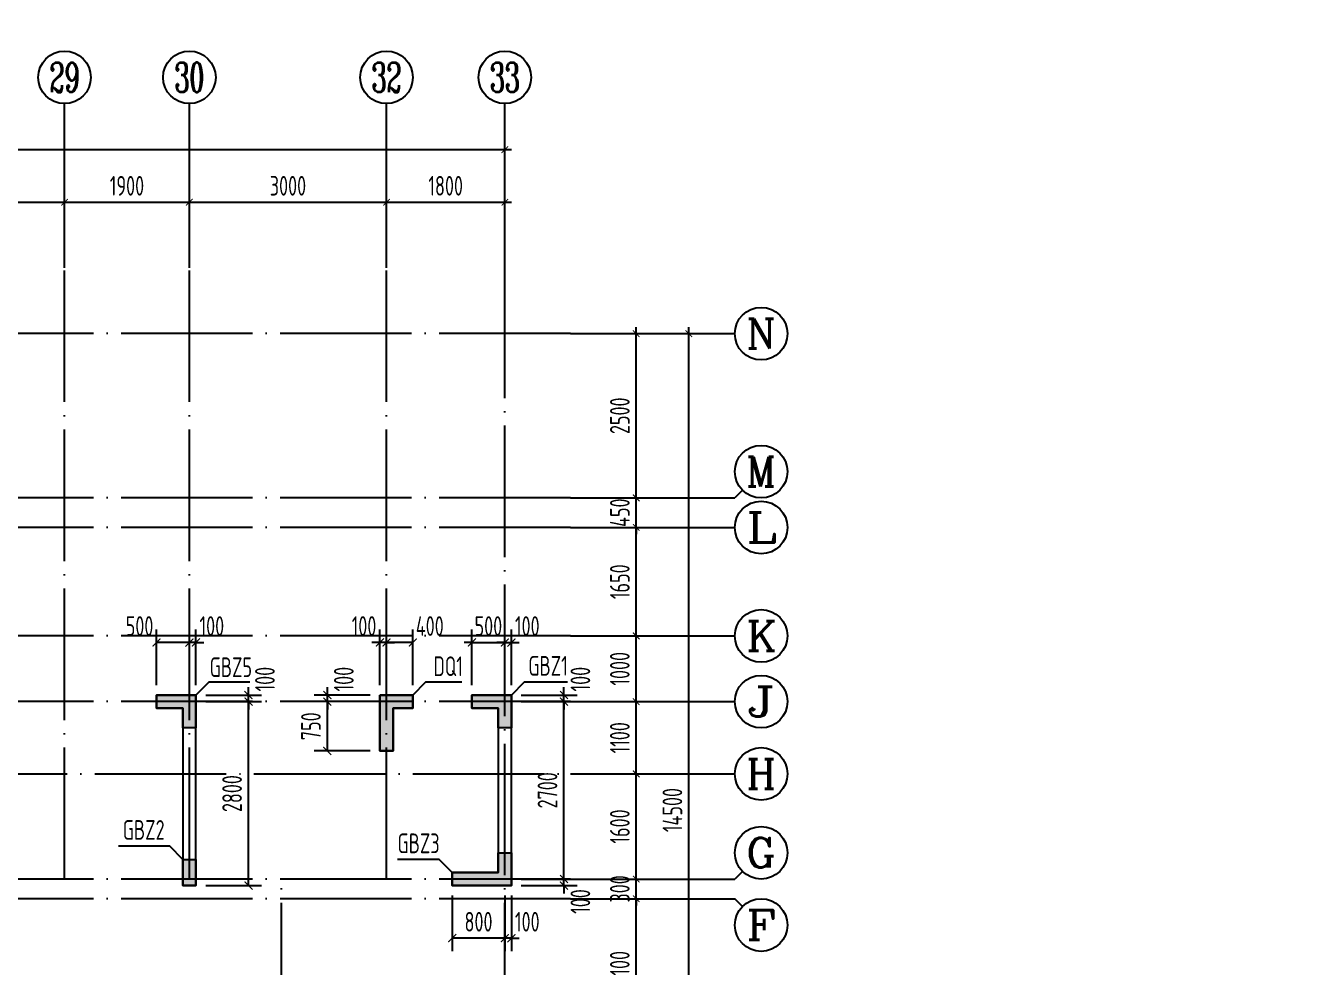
# Model space of a CAD drawing. Extents: x 826826 to 1642106, y -156213 to 399140.
# Drawn here: x 1212855 to 1232476, y 125274 to 139601 of the extents above; entities that cross this region are included whole.
import ezdxf
from ezdxf.enums import TextEntityAlignment as Align

# ---------------------------------------------------------------- set-up
doc = ezdxf.new("R2010")
doc.units = 0
doc.header["$LTSCALE"] = 1000
doc.linetypes.add('DOTE', pattern=[2.42, 2, -0.2, 0.02, -0.2])
doc.layers.get('0').update_dxf_attribs({"linetype": 'CONTINUOUS'})
doc.layers.get('DEFPOINTS').update_dxf_attribs({"linetype": 'CONTINUOUS'})
for name, color, linetype in [('A-AXIS', 1, 'CONTINUOUS'), ('A-DOTE', 10, 'DOTE'), ('AXIS_TEXT', 4, 'CONTINUOUS'), ('S-Q墙实线', 6, 'CONTINUOUS'), ('S-Q墙标注', 3, 'CONTINUOUS'), ('S-X详图填充', 252, 'CONTINUOUS'), ('S-X详图实线', 4, 'CONTINUOUS'), ('S-Y一般标注', 3, 'CONTINUOUS'), ('S-Z柱编号', 6, 'CONTINUOUS'), ('审核', 1, 'CONTINUOUS')]:
    doc.layers.add(name, color=color, linetype=linetype)
doc.styles.add('_TCH_AXIS', font='COMPLEX', dxfattribs={"bigfont": 'GBCBIG'})
doc.styles.add('COMPLEX', font='COMPLEX')
doc.styles.add('TSSD_DIMENSION', font='Tssdeng.shx', dxfattribs={"width": 0.7, "bigfont": 'tssdchn.shx'})
doc.styles.add('TSSD_REIN', font='tssdeng.shx', dxfattribs={"width": 0.7, "height": 300, "bigfont": 'tssdchn.shx'})
doc.styles.add('结构文字', font='zstxt.shx', dxfattribs={"width": 0.7, "bigfont": 'zshz.shx'})
doc.dimstyles.new('STRUCK', dxfattribs={"dimtxt": 400, "dimasz": 121, "dimexe": 200, "dimexo": 150, "dimgap": 115, "dimtad": 1, "dimdec": 0, "dimdsep": 46, "dimtxsty": '结构文字', "dimblk": 'ARCHTICK', "dimcen": 400, "dimclrd": 3, "dimclre": 3, "dimclrt": 7, "dimadec": 0, "dimazin": 0, "dimtfac": 1, "dimtdec": 0, "dimtix": 1, "dimtmove": 2, "dimatfit": 3, "dimldrblk": '_DIMX', "dimfxl": 0, "dimtolj": 1, "dimtzin": 0, "dimarcsym": 0})
doc.dimstyles.new('TSSD_100_100$0', dxfattribs={"dimtxt": 300, "dimasz": 80, "dimexe": 100, "dimexo": 250, "dimgap": 100, "dimtad": 1, "dimdec": 0, "dimzin": 0, "dimdsep": 46, "dimtxsty": 'TSSD_DIMENSION', "dimblk": 'ARCHTICK', "dimcen": 0, "dimdle": 100, "dimclrd": 3, "dimclre": 3, "dimclrt": 7, "dimadec": 0, "dimazin": 0, "dimtfac": 1, "dimtdec": 0, "dimtix": 1, "dimtmove": 2, "dimatfit": 3, "dimldrblk": 'ARCHTICK', "dimfxl": 0, "dimtolj": 1, "dimtzin": 0, "dimarcsym": 0})

# ---------------------------------------------------------------- blocks, each defined once
blk = doc.blocks.new('_ArchTick')
at = {"color": 0, "linetype": 'ByBlock', "const_width": 0.15}
blk.add_lwpolyline([(-0.5, -0.5), (0.5, 0.5)], dxfattribs=at)
blk = doc.blocks.new('*D859')
at = {"layer": 'DEFPOINTS', "color": 0}
for p in [(53100, 20800), (51300, 19800), (53100, 19800)]:
    blk.add_point(p, dxfattribs=at)
at = {"layer": 'S-Y一般标注', "color": 0, "lineweight": -2}
for p, q in [((51200, 20800), (53200, 20800)), ((51300, 20050), (51300, 20900)), ((53100, 20050), (53100, 20900))]:
    blk.add_line(p, q, dxfattribs=at)
at = {"layer": 'S-Y一般标注', "color": 0, "lineweight": -2, "xscale": 100, "yscale": 100, "zscale": 100, "rotation": 180}
blk.add_blockref('_ArchTick', (51300, 20800), dxfattribs=at)
at = {"layer": 'S-Y一般标注', "color": 0, "lineweight": -2, "xscale": 100, "yscale": 100, "zscale": 100}
blk.add_blockref('_ArchTick', (53100, 20800), dxfattribs=at)
at = {"layer": 'S-Y一般标注', "color": 7, "insert": (52200, 21050), "char_height": 300, "attachment_point": 5, "style": 'TSSD_DIMENSION'}
blk.add_mtext('\\A1;1800', dxfattribs=at)
blk = doc.blocks.new('*D860')
at = {"layer": 'DEFPOINTS', "color": 0}
for p in [(51300, 20800), (48300, 19800), (51300, 19800)]:
    blk.add_point(p, dxfattribs=at)
at = {"layer": 'S-Y一般标注', "color": 0, "lineweight": -2}
for p, q in [((48200, 20800), (51400, 20800)), ((48300, 20050), (48300, 20900)), ((51300, 20050), (51300, 20900))]:
    blk.add_line(p, q, dxfattribs=at)
at = {"layer": 'S-Y一般标注', "color": 0, "lineweight": -2, "xscale": 100, "yscale": 100, "zscale": 100, "rotation": 180}
blk.add_blockref('_ArchTick', (48300, 20800), dxfattribs=at)
at = {"layer": 'S-Y一般标注', "color": 0, "lineweight": -2, "xscale": 100, "yscale": 100, "zscale": 100}
blk.add_blockref('_ArchTick', (51300, 20800), dxfattribs=at)
at = {"layer": 'S-Y一般标注', "color": 7, "insert": (49800, 21050), "char_height": 300, "attachment_point": 5, "style": 'TSSD_DIMENSION'}
blk.add_mtext('\\A1;3000', dxfattribs=at)
blk = doc.blocks.new('*D861')
at = {"layer": 'DEFPOINTS', "color": 0}
for p in [(48300, 20800), (46400, 19800), (48300, 19800)]:
    blk.add_point(p, dxfattribs=at)
at = {"layer": 'S-Y一般标注', "color": 0, "lineweight": -2}
for p, q in [((46300, 20800), (48400, 20800)), ((46400, 20050), (46400, 20900)), ((48300, 20050), (48300, 20900))]:
    blk.add_line(p, q, dxfattribs=at)
at = {"layer": 'S-Y一般标注', "color": 0, "lineweight": -2, "xscale": 100, "yscale": 100, "zscale": 100, "rotation": 180}
blk.add_blockref('_ArchTick', (46400, 20800), dxfattribs=at)
at = {"layer": 'S-Y一般标注', "color": 0, "lineweight": -2, "xscale": 100, "yscale": 100, "zscale": 100}
blk.add_blockref('_ArchTick', (48300, 20800), dxfattribs=at)
at = {"layer": 'S-Y一般标注', "color": 7, "insert": (47350, 21050), "char_height": 300, "attachment_point": 5, "style": 'TSSD_DIMENSION'}
blk.add_mtext('\\A1;1900', dxfattribs=at)
blk = doc.blocks.new('*D862')
at = {"layer": 'DEFPOINTS', "color": 0}
for p in [(46400, 20800), (44000, 19800), (46400, 19800)]:
    blk.add_point(p, dxfattribs=at)
at = {"layer": 'S-Y一般标注', "color": 0, "lineweight": -2}
for p, q in [((43900, 20800), (46500, 20800)), ((44000, 20050), (44000, 20900)), ((46400, 20050), (46400, 20900))]:
    blk.add_line(p, q, dxfattribs=at)
at = {"layer": 'S-Y一般标注', "color": 0, "lineweight": -2, "xscale": 100, "yscale": 100, "zscale": 100, "rotation": 180}
blk.add_blockref('_ArchTick', (44000, 20800), dxfattribs=at)
at = {"layer": 'S-Y一般标注', "color": 0, "lineweight": -2, "xscale": 100, "yscale": 100, "zscale": 100}
blk.add_blockref('_ArchTick', (46400, 20800), dxfattribs=at)
at = {"layer": 'S-Y一般标注', "color": 7, "insert": (45200, 21050), "char_height": 300, "attachment_point": 5, "style": 'TSSD_DIMENSION'}
blk.add_mtext('\\A1;2400', dxfattribs=at)
blk = doc.blocks.new('*D879')
at = {"layer": 'DEFPOINTS', "color": 0}
for p in [(54100, 10200), (55100, 10200), (54100, 8100)]:
    blk.add_point(p, dxfattribs=at)
at = {"layer": 'S-Y一般标注', "color": 0, "lineweight": -2}
for p, q in [((55100, 8000), (55100, 10300)), ((54350, 10200), (55200, 10200)), ((54350, 8100), (55200, 8100))]:
    blk.add_line(p, q, dxfattribs=at)
at = {"layer": 'S-Y一般标注', "color": 0, "lineweight": -2, "xscale": 100, "yscale": 100, "zscale": 100}
for p, rotation in [((55100, 10200), 90), ((55100, 8100), 270)]:
    blk.add_blockref('_ArchTick', p, dxfattribs=dict(at, rotation=rotation))
at = {"layer": 'S-Y一般标注', "color": 7, "insert": (54850, 9150), "char_height": 300, "attachment_point": 5, "rotation": 90, "style": 'TSSD_DIMENSION'}
blk.add_mtext('\\A1;2100', dxfattribs=at)
blk = doc.blocks.new('*D880')
at = {"layer": 'DEFPOINTS', "color": 0}
for p in [(54100, 10500), (55100, 10500), (54100, 10200)]:
    blk.add_point(p, dxfattribs=at)
at = {"layer": 'S-Y一般标注', "color": 0, "lineweight": -2}
for p, q in [((55100, 10500), (55100, 10600)), ((54350, 10500), (55200, 10500)), ((55100, 10200), (55100, 10500)), ((54350, 10200), (55200, 10200)), ((55100, 10200), (55100, 10100))]:
    blk.add_line(p, q, dxfattribs=at)
at = {"layer": 'S-Y一般标注', "color": 0, "lineweight": -2, "xscale": 100, "yscale": 100, "zscale": 100}
for p, rotation in [((55100, 10500), 270), ((55100, 10200), 90)]:
    blk.add_blockref('_ArchTick', p, dxfattribs=dict(at, rotation=rotation))
at = {"layer": 'S-Y一般标注', "color": 7, "insert": (54850, 10350), "char_height": 300, "attachment_point": 5, "rotation": 90, "style": 'TSSD_DIMENSION'}
blk.add_mtext('\\A1;300', dxfattribs=at)
blk = doc.blocks.new('*D881')
at = {"layer": 'DEFPOINTS', "color": 0}
for p in [(54100, 12100), (55100, 12100), (54100, 10500)]:
    blk.add_point(p, dxfattribs=at)
at = {"layer": 'S-Y一般标注', "color": 0, "lineweight": -2}
for p, q in [((55100, 10400), (55100, 12200)), ((54350, 12100), (55200, 12100)), ((54350, 10500), (55200, 10500))]:
    blk.add_line(p, q, dxfattribs=at)
at = {"layer": 'S-Y一般标注', "color": 0, "lineweight": -2, "xscale": 100, "yscale": 100, "zscale": 100}
for p, rotation in [((55100, 12100), 90), ((55100, 10500), 270)]:
    blk.add_blockref('_ArchTick', p, dxfattribs=dict(at, rotation=rotation))
at = {"layer": 'S-Y一般标注', "color": 7, "insert": (54850, 11300), "char_height": 300, "attachment_point": 5, "rotation": 90, "style": 'TSSD_DIMENSION'}
blk.add_mtext('\\A1;1600', dxfattribs=at)
blk = doc.blocks.new('*D882')
at = {"layer": 'DEFPOINTS', "color": 0}
for p in [(54100, 13200), (55100, 13200), (54100, 12100)]:
    blk.add_point(p, dxfattribs=at)
at = {"layer": 'S-Y一般标注', "color": 0, "lineweight": -2}
for p, q in [((54350, 13200), (55200, 13200)), ((55100, 12000), (55100, 13300)), ((54350, 12100), (55200, 12100))]:
    blk.add_line(p, q, dxfattribs=at)
at = {"layer": 'S-Y一般标注', "color": 0, "lineweight": -2, "xscale": 100, "yscale": 100, "zscale": 100}
for p, rotation in [((55100, 13200), 90), ((55100, 12100), 270)]:
    blk.add_blockref('_ArchTick', p, dxfattribs=dict(at, rotation=rotation))
at = {"layer": 'S-Y一般标注', "color": 7, "insert": (54850, 12650), "char_height": 300, "attachment_point": 5, "rotation": 90, "style": 'TSSD_DIMENSION'}
blk.add_mtext('\\A1;1100', dxfattribs=at)
blk = doc.blocks.new('*D883')
at = {"layer": 'DEFPOINTS', "color": 0}
for p in [(54100, 14200), (55100, 14200), (54100, 13200)]:
    blk.add_point(p, dxfattribs=at)
at = {"layer": 'S-Y一般标注', "color": 0, "lineweight": -2}
for p, q in [((54350, 14200), (55200, 14200)), ((55100, 13100), (55100, 14300)), ((54350, 13200), (55200, 13200))]:
    blk.add_line(p, q, dxfattribs=at)
at = {"layer": 'S-Y一般标注', "color": 0, "lineweight": -2, "xscale": 100, "yscale": 100, "zscale": 100}
for p, rotation in [((55100, 14200), 90), ((55100, 13200), 270)]:
    blk.add_blockref('_ArchTick', p, dxfattribs=dict(at, rotation=rotation))
at = {"layer": 'S-Y一般标注', "color": 7, "insert": (54850, 13700), "char_height": 300, "attachment_point": 5, "rotation": 90, "style": 'TSSD_DIMENSION'}
blk.add_mtext('\\A1;1000', dxfattribs=at)
blk = doc.blocks.new('*D884')
at = {"layer": 'DEFPOINTS', "color": 0}
for p in [(54100, 15850), (55100, 15850), (54100, 14200)]:
    blk.add_point(p, dxfattribs=at)
at = {"layer": 'S-Y一般标注', "color": 0, "lineweight": -2}
for p, q in [((55100, 14100), (55100, 15950)), ((54350, 15850), (55200, 15850)), ((54350, 14200), (55200, 14200))]:
    blk.add_line(p, q, dxfattribs=at)
at = {"layer": 'S-Y一般标注', "color": 0, "lineweight": -2, "xscale": 100, "yscale": 100, "zscale": 100}
for p, rotation in [((55100, 15850), 90), ((55100, 14200), 270)]:
    blk.add_blockref('_ArchTick', p, dxfattribs=dict(at, rotation=rotation))
at = {"layer": 'S-Y一般标注', "color": 7, "insert": (54850, 15025), "char_height": 300, "attachment_point": 5, "rotation": 90, "style": 'TSSD_DIMENSION'}
blk.add_mtext('\\A1;1650', dxfattribs=at)
blk = doc.blocks.new('*D885')
at = {"layer": 'DEFPOINTS', "color": 0}
for p in [(54100, 16300), (55100, 16300), (54100, 15850)]:
    blk.add_point(p, dxfattribs=at)
at = {"layer": 'S-Y一般标注', "color": 0, "lineweight": -2}
for p, q in [((54350, 16300), (55200, 16300)), ((55100, 16300), (55100, 16400)), ((55100, 15850), (55100, 16300)), ((54350, 15850), (55200, 15850)), ((55100, 15850), (55100, 15750))]:
    blk.add_line(p, q, dxfattribs=at)
at = {"layer": 'S-Y一般标注', "color": 0, "lineweight": -2, "xscale": 100, "yscale": 100, "zscale": 100}
for p, rotation in [((55100, 16300), 270), ((55100, 15850), 90)]:
    blk.add_blockref('_ArchTick', p, dxfattribs=dict(at, rotation=rotation))
at = {"layer": 'S-Y一般标注', "color": 7, "insert": (54850, 16075), "char_height": 300, "attachment_point": 5, "rotation": 90, "style": 'TSSD_DIMENSION'}
blk.add_mtext('\\A1;450', dxfattribs=at)
blk = doc.blocks.new('*D886')
at = {"layer": 'DEFPOINTS', "color": 0}
for p in [(54100, 18800), (55100, 18800), (54100, 16300)]:
    blk.add_point(p, dxfattribs=at)
at = {"layer": 'S-Y一般标注', "color": 0, "lineweight": -2}
for p, q in [((55100, 16200), (55100, 18900)), ((54350, 18800), (55200, 18800)), ((54350, 16300), (55200, 16300))]:
    blk.add_line(p, q, dxfattribs=at)
at = {"layer": 'S-Y一般标注', "color": 0, "lineweight": -2, "xscale": 100, "yscale": 100, "zscale": 100}
for p, rotation in [((55100, 18800), 90), ((55100, 16300), 270)]:
    blk.add_blockref('_ArchTick', p, dxfattribs=dict(at, rotation=rotation))
at = {"layer": 'S-Y一般标注', "color": 7, "insert": (54850, 17550), "char_height": 300, "attachment_point": 5, "rotation": 90, "style": 'TSSD_DIMENSION'}
blk.add_mtext('\\A1;2500', dxfattribs=at)
blk = doc.blocks.new('*D887')
at = {"layer": 'DEFPOINTS', "color": 0}
for p in [(54100, 18800), (55900, 18800), (54100, 4300)]:
    blk.add_point(p, dxfattribs=at)
at = {"layer": 'S-Y一般标注', "color": 0, "lineweight": -2}
for p, q in [((55900, 4200), (55900, 18900)), ((54350, 18800), (56000, 18800)), ((54350, 4300), (56000, 4300))]:
    blk.add_line(p, q, dxfattribs=at)
at = {"layer": 'S-Y一般标注', "color": 0, "lineweight": -2, "xscale": 100, "yscale": 100, "zscale": 100}
for p, rotation in [((55900, 18800), 90), ((55900, 4300), 270)]:
    blk.add_blockref('_ArchTick', p, dxfattribs=dict(at, rotation=rotation))
at = {"layer": 'S-Y一般标注', "color": 7, "insert": (55650, 11550), "char_height": 300, "attachment_point": 5, "rotation": 90, "style": 'TSSD_DIMENSION'}
blk.add_mtext('\\A1;14500', dxfattribs=at)
blk = doc.blocks.new('*D911')
at = {"layer": 'DEFPOINTS', "color": 0}
for p in [(53100, 21600), (4300, 19800), (53100, 19800)]:
    blk.add_point(p, dxfattribs=at)
at = {"layer": 'S-Y一般标注', "color": 0, "lineweight": -2}
for p, q in [((4200, 21600), (53200, 21600)), ((4300, 20050), (4300, 21700)), ((53100, 20050), (53100, 21700))]:
    blk.add_line(p, q, dxfattribs=at)
at = {"layer": 'S-Y一般标注', "color": 0, "lineweight": -2, "xscale": 100, "yscale": 100, "zscale": 100, "rotation": 180}
blk.add_blockref('_ArchTick', (4300, 21600), dxfattribs=at)
at = {"layer": 'S-Y一般标注', "color": 0, "lineweight": -2, "xscale": 100, "yscale": 100, "zscale": 100}
blk.add_blockref('_ArchTick', (53100, 21600), dxfattribs=at)
at = {"layer": 'S-Y一般标注', "color": 7, "insert": (28700, 21850), "char_height": 300, "attachment_point": 5, "style": 'TSSD_DIMENSION'}
blk.add_mtext('\\A1;48800', dxfattribs=at)
blk = doc.blocks.new('_AXISO')
blk.add_circle((0, 0), 0.5)
at = {"layer": 'AXIS_TEXT', "style": 'COMPLEX', "width": 1.041667}
blk.add_attdef('A', text='', height=0.56, dxfattribs=at).set_placement((-0.25, -0.28), (0.25, -0.28), align=Align.FIT)
blk = doc.blocks.new('*D686')
at = {"layer": 'DEFPOINTS', "color": 0}
for p in [(1220244, 126616), (1221044, 126616), (1220244, 126516)]:
    blk.add_point(p, dxfattribs=at)
at = {"layer": 'S-Q墙标注', "color": 3, "lineweight": -2}
for p, q in [((1220394, 126616), (1221244, 126616)), ((1221044, 126616), (1221044, 126737)), ((1221044, 126516), (1221044, 126616)), ((1220394, 126516), (1221244, 126516)), ((1221044, 126516), (1221044, 126395))]:
    blk.add_line(p, q, dxfattribs=at)
at = {"layer": 'S-Q墙标注', "color": 3, "lineweight": -2, "xscale": 121, "yscale": 121, "zscale": 121}
for p, rotation in [((1221044, 126616), 270), ((1221044, 126516), 90)]:
    blk.add_blockref('_ArchTick', p, dxfattribs=dict(at, rotation=rotation))
at = {"layer": 'S-Q墙标注', "color": 7, "insert": (1221294, 126274), "char_height": 300, "attachment_point": 5, "rotation": 90, "style": 'TSSD_REIN'}
blk.add_mtext('\\A1;100', dxfattribs=at)
blk = doc.blocks.new('_DIMX')
blk.add_line((-150, 0), (150, 0))
at = {"const_width": 50}
blk.add_lwpolyline([(-70, -70), (70, 70)], dxfattribs=at)
blk = doc.blocks.new('*D687')
at = {"layer": 'DEFPOINTS', "color": 0}
for p in [(1220244, 129316), (1221044, 129316), (1220244, 126616)]:
    blk.add_point(p, dxfattribs=at)
at = {"layer": 'S-Q墙标注', "color": 3, "lineweight": -2}
for p, q in [((1220394, 129316), (1221244, 129316)), ((1221044, 126616), (1221044, 129316)), ((1220394, 126616), (1221244, 126616))]:
    blk.add_line(p, q, dxfattribs=at)
at = {"layer": 'S-Q墙标注', "color": 3, "lineweight": -2, "xscale": 121, "yscale": 121, "zscale": 121}
for p, rotation in [((1221044, 129316), 90), ((1221044, 126616), 270)]:
    blk.add_blockref('_ArchTick', p, dxfattribs=dict(at, rotation=rotation))
at = {"layer": 'S-Q墙标注', "color": 7, "insert": (1220794, 127966), "char_height": 300, "attachment_point": 5, "rotation": 90, "style": 'TSSD_REIN'}
blk.add_mtext('\\A1;2700', dxfattribs=at)
blk = doc.blocks.new('*D688')
at = {"layer": 'DEFPOINTS', "color": 0}
for p in [(1220244, 129416), (1220244, 129316), (1221044, 129416)]:
    blk.add_point(p, dxfattribs=at)
at = {"layer": 'S-Q墙标注', "color": 3, "lineweight": -2}
for p, q in [((1221044, 129416), (1221044, 129537)), ((1220394, 129416), (1221244, 129416)), ((1220394, 129316), (1221244, 129316)), ((1221044, 129316), (1221044, 129416)), ((1221044, 129316), (1221044, 129195))]:
    blk.add_line(p, q, dxfattribs=at)
at = {"layer": 'S-Q墙标注', "color": 3, "lineweight": -2, "xscale": 121, "yscale": 121, "zscale": 121}
for p, rotation in [((1221044, 129416), 270), ((1221044, 129316), 90)]:
    blk.add_blockref('_ArchTick', p, dxfattribs=dict(at, rotation=rotation))
at = {"layer": 'S-Q墙标注', "color": 7, "insert": (1221294, 129658), "char_height": 300, "attachment_point": 5, "rotation": 90, "style": 'TSSD_REIN'}
blk.add_mtext('\\A1;100', dxfattribs=at)
blk = doc.blocks.new('*D689')
at = {"layer": 'DEFPOINTS', "color": 0}
for p in [(1220144, 126516), (1220244, 126516), (1220144, 125716)]:
    blk.add_point(p, dxfattribs=at)
at = {"layer": 'S-Q墙标注', "color": 3, "lineweight": -2}
for p, q in [((1220144, 126366), (1220144, 125516)), ((1220244, 126366), (1220244, 125516)), ((1220144, 125716), (1220023, 125716)), ((1220244, 125716), (1220144, 125716)), ((1220244, 125716), (1220365, 125716))]:
    blk.add_line(p, q, dxfattribs=at)
at = {"layer": 'S-Q墙标注', "color": 3, "lineweight": -2, "xscale": 121, "yscale": 121, "zscale": 121}
blk.add_blockref('_ArchTick', (1220144, 125716), dxfattribs=at)
at = {"layer": 'S-Q墙标注', "color": 3, "lineweight": -2, "xscale": 121, "yscale": 121, "zscale": 121, "rotation": 180}
blk.add_blockref('_ArchTick', (1220244, 125716), dxfattribs=at)
at = {"layer": 'S-Q墙标注', "color": 7, "insert": (1220486, 125966), "char_height": 300, "attachment_point": 5, "style": 'TSSD_REIN'}
blk.add_mtext('\\A1;100', dxfattribs=at)
blk = doc.blocks.new('*D690')
at = {"layer": 'DEFPOINTS', "color": 0}
for p in [(1219344, 126516), (1220144, 126516), (1219344, 125716)]:
    blk.add_point(p, dxfattribs=at)
at = {"layer": 'S-Q墙标注', "color": 3, "lineweight": -2}
for p, q in [((1219344, 126366), (1219344, 125516)), ((1220144, 126366), (1220144, 125516)), ((1220144, 125716), (1219344, 125716))]:
    blk.add_line(p, q, dxfattribs=at)
at = {"layer": 'S-Q墙标注', "color": 3, "lineweight": -2, "xscale": 121, "yscale": 121, "zscale": 121, "rotation": 180}
blk.add_blockref('_ArchTick', (1219344, 125716), dxfattribs=at)
at = {"layer": 'S-Q墙标注', "color": 3, "lineweight": -2, "xscale": 121, "yscale": 121, "zscale": 121}
blk.add_blockref('_ArchTick', (1220144, 125716), dxfattribs=at)
at = {"layer": 'S-Q墙标注', "color": 7, "insert": (1219744, 125966), "char_height": 300, "attachment_point": 5, "style": 'TSSD_REIN'}
blk.add_mtext('\\A1;800', dxfattribs=at)
blk = doc.blocks.new('*D691')
at = {"layer": 'DEFPOINTS', "color": 0}
for p in [(1220144, 130216), (1219644, 129416), (1220144, 129416)]:
    blk.add_point(p, dxfattribs=at)
at = {"layer": 'S-Q墙标注', "color": 3, "lineweight": -2}
for p, q in [((1219644, 129566), (1219644, 130416)), ((1220144, 129566), (1220144, 130416)), ((1219644, 130216), (1219523, 130216)), ((1219644, 130216), (1220144, 130216)), ((1220144, 130216), (1220265, 130216))]:
    blk.add_line(p, q, dxfattribs=at)
at = {"layer": 'S-Q墙标注', "color": 3, "lineweight": -2, "xscale": 121, "yscale": 121, "zscale": 121}
blk.add_blockref('_ArchTick', (1219644, 130216), dxfattribs=at)
at = {"layer": 'S-Q墙标注', "color": 3, "lineweight": -2, "xscale": 121, "yscale": 121, "zscale": 121, "rotation": 180}
blk.add_blockref('_ArchTick', (1220144, 130216), dxfattribs=at)
at = {"layer": 'S-Q墙标注', "color": 7, "insert": (1219894, 130466), "char_height": 300, "attachment_point": 5, "style": 'TSSD_REIN'}
blk.add_mtext('\\A1;500', dxfattribs=at)
blk = doc.blocks.new('*D692')
at = {"layer": 'DEFPOINTS', "color": 0}
for p in [(1220244, 130216), (1220144, 129416), (1220244, 129416)]:
    blk.add_point(p, dxfattribs=at)
at = {"layer": 'S-Q墙标注', "color": 3, "lineweight": -2}
for p, q in [((1220144, 129566), (1220144, 130416)), ((1220244, 129566), (1220244, 130416)), ((1220144, 130216), (1220023, 130216)), ((1220144, 130216), (1220244, 130216)), ((1220244, 130216), (1220365, 130216))]:
    blk.add_line(p, q, dxfattribs=at)
at = {"layer": 'S-Q墙标注', "color": 3, "lineweight": -2, "xscale": 121, "yscale": 121, "zscale": 121}
blk.add_blockref('_ArchTick', (1220144, 130216), dxfattribs=at)
at = {"layer": 'S-Q墙标注', "color": 3, "lineweight": -2, "xscale": 121, "yscale": 121, "zscale": 121, "rotation": 180}
blk.add_blockref('_ArchTick', (1220244, 130216), dxfattribs=at)
at = {"layer": 'S-Q墙标注', "color": 7, "insert": (1220486, 130466), "char_height": 300, "attachment_point": 5, "style": 'TSSD_REIN'}
blk.add_mtext('\\A1;100', dxfattribs=at)
blk = doc.blocks.new('*D693')
at = {"layer": 'DEFPOINTS', "color": 0}
for p in [(1217444, 129316), (1218244, 129316), (1218244, 128566)]:
    blk.add_point(p, dxfattribs=at)
at = {"layer": 'S-Q墙标注', "color": 3, "lineweight": -2}
for p, q in [((1218094, 129316), (1217244, 129316)), ((1217444, 128566), (1217444, 129316)), ((1218094, 128566), (1217244, 128566))]:
    blk.add_line(p, q, dxfattribs=at)
at = {"layer": 'S-Q墙标注', "color": 3, "lineweight": -2, "xscale": 121, "yscale": 121, "zscale": 121}
for p, rotation in [((1217444, 129316), 90), ((1217444, 128566), 270)]:
    blk.add_blockref('_ArchTick', p, dxfattribs=dict(at, rotation=rotation))
at = {"layer": 'S-Q墙标注', "color": 7, "insert": (1217194, 128941), "char_height": 300, "attachment_point": 5, "rotation": 90, "style": 'TSSD_REIN'}
blk.add_mtext('\\A1;750', dxfattribs=at)
blk = doc.blocks.new('*D694')
at = {"layer": 'DEFPOINTS', "color": 0}
for p in [(1217444, 129416), (1218244, 129416), (1218244, 129316)]:
    blk.add_point(p, dxfattribs=at)
at = {"layer": 'S-Q墙标注', "color": 3, "lineweight": -2}
for p, q in [((1217444, 129416), (1217444, 129537)), ((1218094, 129416), (1217244, 129416)), ((1218094, 129316), (1217244, 129316)), ((1217444, 129316), (1217444, 129416)), ((1217444, 129316), (1217444, 129195))]:
    blk.add_line(p, q, dxfattribs=at)
at = {"layer": 'S-Q墙标注', "color": 3, "lineweight": -2, "xscale": 121, "yscale": 121, "zscale": 121}
for p, rotation in [((1217444, 129416), 270), ((1217444, 129316), 90)]:
    blk.add_blockref('_ArchTick', p, dxfattribs=dict(at, rotation=rotation))
at = {"layer": 'S-Q墙标注', "color": 7, "insert": (1217694, 129658), "char_height": 300, "attachment_point": 5, "rotation": 90, "style": 'TSSD_REIN'}
blk.add_mtext('\\A1;100', dxfattribs=at)
blk = doc.blocks.new('*D695')
at = {"layer": 'DEFPOINTS', "color": 0}
for p in [(1218344, 130216), (1218344, 129416), (1218744, 129416)]:
    blk.add_point(p, dxfattribs=at)
at = {"layer": 'S-Q墙标注', "color": 3, "lineweight": -2}
for p, q in [((1218344, 129566), (1218344, 130416)), ((1218744, 129566), (1218744, 130416)), ((1218744, 130216), (1218344, 130216))]:
    blk.add_line(p, q, dxfattribs=at)
at = {"layer": 'S-Q墙标注', "color": 3, "lineweight": -2, "xscale": 121, "yscale": 121, "zscale": 121, "rotation": 180}
blk.add_blockref('_ArchTick', (1218344, 130216), dxfattribs=at)
at = {"layer": 'S-Q墙标注', "color": 3, "lineweight": -2, "xscale": 121, "yscale": 121, "zscale": 121}
blk.add_blockref('_ArchTick', (1218744, 130216), dxfattribs=at)
at = {"layer": 'S-Q墙标注', "color": 7, "insert": (1219002, 130466), "char_height": 300, "attachment_point": 5, "style": 'TSSD_REIN'}
blk.add_mtext('\\A1;400', dxfattribs=at)
blk = doc.blocks.new('*D696')
at = {"layer": 'DEFPOINTS', "color": 0}
for p in [(1218244, 130216), (1218244, 129416), (1218344, 129416)]:
    blk.add_point(p, dxfattribs=at)
at = {"layer": 'S-Q墙标注', "color": 3, "lineweight": -2}
for p, q in [((1218244, 129566), (1218244, 130416)), ((1218344, 129566), (1218344, 130416)), ((1218244, 130216), (1218123, 130216)), ((1218344, 130216), (1218244, 130216)), ((1218344, 130216), (1218465, 130216))]:
    blk.add_line(p, q, dxfattribs=at)
at = {"layer": 'S-Q墙标注', "color": 3, "lineweight": -2, "xscale": 121, "yscale": 121, "zscale": 121}
blk.add_blockref('_ArchTick', (1218244, 130216), dxfattribs=at)
at = {"layer": 'S-Q墙标注', "color": 3, "lineweight": -2, "xscale": 121, "yscale": 121, "zscale": 121, "rotation": 180}
blk.add_blockref('_ArchTick', (1218344, 130216), dxfattribs=at)
at = {"layer": 'S-Q墙标注', "color": 7, "insert": (1218002, 130466), "char_height": 300, "attachment_point": 5, "style": 'TSSD_REIN'}
blk.add_mtext('\\A1;100', dxfattribs=at)
blk = doc.blocks.new('*D624')
at = {"layer": 'DEFPOINTS', "color": 0}
for p in [(1215444, 129316), (1216244, 129316), (1215444, 126516)]:
    blk.add_point(p, dxfattribs=at)
at = {"layer": 'S-Q墙标注', "color": 3, "lineweight": -2}
for p, q in [((1215594, 129316), (1216444, 129316)), ((1216244, 126516), (1216244, 129316)), ((1215594, 126516), (1216444, 126516))]:
    blk.add_line(p, q, dxfattribs=at)
at = {"layer": 'S-Q墙标注', "color": 3, "lineweight": -2, "xscale": 121, "yscale": 121, "zscale": 121}
for p, rotation in [((1216244, 129316), 90), ((1216244, 126516), 270)]:
    blk.add_blockref('_ArchTick', p, dxfattribs=dict(at, rotation=rotation))
at = {"layer": 'S-Q墙标注', "color": 7, "insert": (1215994, 127916), "char_height": 300, "attachment_point": 5, "rotation": 90, "style": 'TSSD_REIN'}
blk.add_mtext('\\A1;2800', dxfattribs=at)
blk = doc.blocks.new('*D625')
at = {"layer": 'DEFPOINTS', "color": 0}
for p in [(1215444, 129416), (1215444, 129316), (1216244, 129416)]:
    blk.add_point(p, dxfattribs=at)
at = {"layer": 'S-Q墙标注', "color": 3, "lineweight": -2}
for p, q in [((1216244, 129416), (1216244, 129537)), ((1215594, 129416), (1216444, 129416)), ((1215594, 129316), (1216444, 129316)), ((1216244, 129316), (1216244, 129416)), ((1216244, 129316), (1216244, 129195))]:
    blk.add_line(p, q, dxfattribs=at)
at = {"layer": 'S-Q墙标注', "color": 3, "lineweight": -2, "xscale": 121, "yscale": 121, "zscale": 121}
for p, rotation in [((1216244, 129416), 270), ((1216244, 129316), 90)]:
    blk.add_blockref('_ArchTick', p, dxfattribs=dict(at, rotation=rotation))
at = {"layer": 'S-Q墙标注', "color": 7, "insert": (1216494, 129658), "char_height": 300, "attachment_point": 5, "rotation": 90, "style": 'TSSD_REIN'}
blk.add_mtext('\\A1;100', dxfattribs=at)
blk = doc.blocks.new('*D626')
at = {"layer": 'DEFPOINTS', "color": 0}
for p in [(1215344, 130216), (1215344, 129416), (1215444, 129416)]:
    blk.add_point(p, dxfattribs=at)
at = {"layer": 'S-Q墙标注', "color": 3, "lineweight": -2}
for p, q in [((1215344, 129566), (1215344, 130416)), ((1215444, 129566), (1215444, 130416)), ((1215344, 130216), (1215223, 130216)), ((1215444, 130216), (1215344, 130216)), ((1215444, 130216), (1215565, 130216))]:
    blk.add_line(p, q, dxfattribs=at)
at = {"layer": 'S-Q墙标注', "color": 3, "lineweight": -2, "xscale": 121, "yscale": 121, "zscale": 121}
blk.add_blockref('_ArchTick', (1215344, 130216), dxfattribs=at)
at = {"layer": 'S-Q墙标注', "color": 3, "lineweight": -2, "xscale": 121, "yscale": 121, "zscale": 121, "rotation": 180}
blk.add_blockref('_ArchTick', (1215444, 130216), dxfattribs=at)
at = {"layer": 'S-Q墙标注', "color": 7, "insert": (1215686, 130466), "char_height": 300, "attachment_point": 5, "style": 'TSSD_REIN'}
blk.add_mtext('\\A1;100', dxfattribs=at)
blk = doc.blocks.new('*D627')
at = {"layer": 'DEFPOINTS', "color": 0}
for p in [(1214844, 130216), (1214844, 129416), (1215344, 129416)]:
    blk.add_point(p, dxfattribs=at)
at = {"layer": 'S-Q墙标注', "color": 3, "lineweight": -2}
for p, q in [((1214844, 129566), (1214844, 130416)), ((1215344, 129566), (1215344, 130416)), ((1215344, 130216), (1214844, 130216))]:
    blk.add_line(p, q, dxfattribs=at)
at = {"layer": 'S-Q墙标注', "color": 3, "lineweight": -2, "xscale": 121, "yscale": 121, "zscale": 121, "rotation": 180}
blk.add_blockref('_ArchTick', (1214844, 130216), dxfattribs=at)
at = {"layer": 'S-Q墙标注', "color": 3, "lineweight": -2, "xscale": 121, "yscale": 121, "zscale": 121}
blk.add_blockref('_ArchTick', (1215344, 130216), dxfattribs=at)
at = {"layer": 'S-Q墙标注', "color": 7, "insert": (1214586, 130466), "char_height": 300, "attachment_point": 5, "style": 'TSSD_REIN'}
blk.add_mtext('\\A1;500', dxfattribs=at)
blk = doc.blocks.new('20210801.08533475')
at = {"layer": 'A-AXIS'}
for p, q in [((46400, 19800), (46400, 22300)), ((48300, 19800), (48300, 22300)), ((51300, 19800), (51300, 22300)), ((53100, 19800), (53100, 22300)), ((54100, 18800), (56600, 18800)), ((54100, 16300), (56600, 16300)), ((56717.2, 16417.2), (56600, 16300)), ((54100, 15850), (56600, 15850)), ((54100, 14200), (56600, 14200)), ((54100, 13200), (56600, 13200)), ((54100, 12100), (56600, 12100)), ((56717.2, 10617.2), (56600, 10500)), ((54100, 10500), (56600, 10500)), ((54100, 10200), (56600, 10200)), ((56717.2, 10082.8), (56600, 10200))]:
    blk.add_line(p, q, dxfattribs=at)
at = {"layer": 'A-DOTE'}
for p, q in [((46400, 10500), (46400, 19800)), ((48300, 10500), (48300, 19800)), ((51300, 10500), (51300, 19800)), ((53100, 3300), (53100, 19800)), ((54100, 18800), (3300, 18800)), ((54100, 16300), (3300, 16300)), ((54100, 15850), (3300, 15850)), ((54100, 14200), (3300, 14200)), ((54100, 13200), (3300, 13200)), ((3300, 12100), (54100, 12100)), ((54100, 10500), (3300, 10500)), ((49700, 3300), (49700, 10500)), ((54100, 10200), (3300, 10200))]:
    blk.add_line(p, q, dxfattribs=at)
at = {"layer": 'A-AXIS'}
ref = blk.add_blockref('_AXISO', (46400, 22700), dxfattribs=dict(at, xscale=800, yscale=800, zscale=800))
ref.add_attrib('A', '29', dxfattribs={"layer": 'AXIS_TEXT', "height": 452.55, "style": '_TCH_AXIS', "width": 0.617647}).set_placement((46173.7, 22473.7), (46626.3, 22473.7), align=Align.FIT)
ref = blk.add_blockref('_AXISO', (48300, 22700), dxfattribs=dict(at, xscale=800, yscale=800, zscale=800))
ref.add_attrib('A', '30', dxfattribs={"layer": 'AXIS_TEXT', "height": 452.55, "style": '_TCH_AXIS', "width": 0.636364}).set_placement((48073.7, 22473.7), (48526.3, 22473.7), align=Align.FIT)
ref = blk.add_blockref('_AXISO', (51300, 22700), dxfattribs=dict(at, xscale=800, yscale=800, zscale=800))
ref.add_attrib('A', '32', dxfattribs={"layer": 'AXIS_TEXT', "height": 452.55, "style": '_TCH_AXIS', "width": 0.636364}).set_placement((51073.7, 22473.7), (51526.3, 22473.7), align=Align.FIT)
ref = blk.add_blockref('_AXISO', (53100, 22700), dxfattribs=dict(at, xscale=800, yscale=800, zscale=800))
ref.add_attrib('A', '33', dxfattribs={"layer": 'AXIS_TEXT', "height": 452.55, "style": '_TCH_AXIS', "width": 0.636364}).set_placement((52873.7, 22473.7), (53326.3, 22473.7), align=Align.FIT)
ref = blk.add_blockref('_AXISO', (57000, 18800), dxfattribs=dict(at, xscale=800, yscale=800, zscale=800))
ref.add_attrib('A', 'N', dxfattribs={"layer": 'AXIS_TEXT', "height": 452.5, "style": '_TCH_AXIS', "width": 1.105263}).set_placement((56773.7, 18573.7), (57226.3, 18573.7), align=Align.FIT)
ref = blk.add_blockref('_AXISO', (57000, 16700), dxfattribs=dict(at, xscale=800, yscale=800, zscale=800))
ref.add_attrib('A', 'M', dxfattribs={"layer": 'AXIS_TEXT', "height": 452.5, "style": '_TCH_AXIS'}).set_placement((56773.7, 16473.7), (57226.3, 16473.7), align=Align.FIT)
ref = blk.add_blockref('_AXISO', (57000, 15850), dxfattribs=dict(at, xscale=800, yscale=800, zscale=800))
ref.add_attrib('A', 'L', dxfattribs={"layer": 'AXIS_TEXT', "height": 452.5, "style": '_TCH_AXIS', "width": 1.4}).set_placement((56773.7, 15623.7), (57226.3, 15623.7), align=Align.FIT)
ref = blk.add_blockref('_AXISO', (57000, 14200), dxfattribs=dict(at, xscale=800, yscale=800, zscale=800))
ref.add_attrib('A', 'K', dxfattribs={"layer": 'AXIS_TEXT', "height": 452.5, "style": '_TCH_AXIS', "width": 1.105263}).set_placement((56773.7, 13973.7), (57226.3, 13973.7), align=Align.FIT)
ref = blk.add_blockref('_AXISO', (57000, 13200), dxfattribs=dict(at, xscale=800, yscale=800, zscale=800))
ref.add_attrib('A', 'J', dxfattribs={"layer": 'AXIS_TEXT', "height": 452.5, "style": '_TCH_AXIS', "width": 1.909091}).set_placement((56773.7, 12973.7), (57226.3, 12973.7), align=Align.FIT)
ref = blk.add_blockref('_AXISO', (57000, 12100), dxfattribs=dict(at, xscale=800, yscale=800, zscale=800))
ref.add_attrib('A', 'H', dxfattribs={"layer": 'AXIS_TEXT', "height": 452.5, "style": '_TCH_AXIS', "width": 1.05}).set_placement((56773.7, 11873.7), (57226.3, 11873.7), align=Align.FIT)
ref = blk.add_blockref('_AXISO', (57000, 10900), dxfattribs=dict(at, xscale=800, yscale=800, zscale=800))
ref.add_attrib('A', 'G', dxfattribs={"layer": 'AXIS_TEXT', "height": 452.5, "style": '_TCH_AXIS', "width": 1.166667}).set_placement((56773.7, 10673.7), (57226.3, 10673.7), align=Align.FIT)
ref = blk.add_blockref('_AXISO', (57000, 9800), dxfattribs=dict(at, xscale=800, yscale=800, zscale=800))
ref.add_attrib('A', 'F', dxfattribs={"layer": 'AXIS_TEXT', "height": 452.5, "style": '_TCH_AXIS', "width": 1.3125}).set_placement((56773.7, 9573.7), (57226.3, 9573.7), align=Align.FIT)
at = {"layer": 'S-Y一般标注'}
for p1, p2, distance, picture, middle in [((4300, 19800), (53100, 19800), 1800, '*D911', (28700, 21850)), ((44000, 19800), (46400, 19800), 1000, '*D862', (45200, 21050)), ((46400, 19800), (48300, 19800), 1000, '*D861', (47350, 21050)), ((48300, 19800), (51300, 19800), 1000, '*D860', (49800, 21050)), ((51300, 19800), (53100, 19800), 1000, '*D859', (52200, 21050)), ((54100, 16300), (54100, 18800), -1000, '*D886', (54850, 17550)), ((54100, 4300), (54100, 18800), -1800, '*D887', (55650, 11550)), ((54100, 15850), (54100, 16300), -1000, '*D885', (54850, 16075)), ((54100, 14200), (54100, 15850), -1000, '*D884', (54850, 15025)), ((54100, 13200), (54100, 14200), -1000, '*D883', (54850, 13700)), ((54100, 12100), (54100, 13200), -1000, '*D882', (54850, 12650)), ((54100, 10500), (54100, 12100), -1000, '*D881', (54850, 11300)), ((54100, 10200), (54100, 10500), -1000, '*D880', (54850, 10350)), ((54100, 8100), (54100, 10200), -1000, '*D879', (54850, 9150))]:
    dim = blk.add_aligned_dim(p1=p1, p2=p2, distance=distance, dimstyle='TSSD_100_100$0', override={"dimasz": 100, "dimclrd": 0, "dimclre": 0}, dxfattribs=at)
    dim.commit()
    dim.dimension.update_dxf_attribs({"geometry": picture, "text_midpoint": middle})

msp = doc.modelspace()

# ---------------------------------------------------------------- hatches: boundary and pattern name
at = {"layer": 'S-X详图填充'}
h = msp.add_hatch(color=256, dxfattribs=at)
h.dxf.hatch_style = 1
h.paths.add_polyline_path([(1215444.35, 128915.81), (1215244.35, 128915.81), (1215244.35, 129215.81), (1214844.35, 129215.81), (1214844.35, 129415.81), (1215444.35, 129415.81)])
h = msp.add_hatch(color=256, dxfattribs=at)
h.dxf.hatch_style = 1
h.paths.add_polyline_path([(1218244.34, 129415.81), (1218744.26, 129415.81), (1218744.26, 129215.81), (1218444.34, 129215.81), (1218444.34, 128565.83), (1218244.34, 128565.83)])
h = msp.add_hatch(color=256, dxfattribs=at)
h.dxf.hatch_style = 1
h.paths.add_polyline_path([(1220244.35, 128915.81), (1220044.35, 128915.81), (1220044.35, 129215.81), (1219644.35, 129215.81), (1219644.35, 129415.81), (1220244.35, 129415.81)])
h = msp.add_hatch(color=256, dxfattribs=at)
h.dxf.hatch_style = 1
h.paths.add_polyline_path([(1220044.35, 127015.81), (1220244.35, 127015.81), (1220244.35, 126515.81), (1219344.35, 126515.81), (1219344.35, 126715.81), (1220044.35, 126715.81)])
h = msp.add_hatch(color=256, dxfattribs=at)
h.dxf.hatch_style = 1
h.paths.add_polyline_path([(1215244.35, 126915.81), (1215444.35, 126915.81), (1215444.35, 126515.81), (1215244.35, 126515.81)])

# ---------------------------------------------------------------- linework, layer by layer
at = {"layer": 'S-Q墙实线'}
for points in [[(1214844.34, 129215.81), (1215244.35, 129215.81), (1215244.35, 126515.81), (1215444.35, 126515.81), (1215444.35, 129415.81), (1214844.34, 129415.81)], [(1218244.35, 129415.81), (1218244.35, 128565.81), (1218444.35, 128565.81), (1218444.35, 129215.81), (1218744.35, 129215.81), (1218744.35, 129415.81)], [(1220244.36, 129415.81), (1219644.35, 129415.81), (1219644.35, 129215.81), (1220044.36, 129215.81), (1220044.36, 126715.81), (1219344.35, 126715.81), (1219344.35, 126515.81), (1220244.36, 126515.81)]]:
    msp.add_lwpolyline(points, close=True, dxfattribs=at)
at = {"layer": 'S-X详图实线'}
for points in [[(1215444.35, 128915.81), (1215244.35, 128915.81), (1215244.35, 129215.81), (1214844.35, 129215.81), (1214844.35, 129415.81), (1215444.35, 129415.81), (1215444.35, 128915.81)], [(1218244.34, 129415.81), (1218744.26, 129415.81), (1218744.26, 129215.81), (1218444.34, 129215.81), (1218444.34, 128565.83), (1218244.34, 128565.83), (1218244.34, 129415.81)], [(1220244.35, 128915.81), (1220044.35, 128915.81), (1220044.35, 129215.81), (1219644.35, 129215.81), (1219644.35, 129415.81), (1220244.35, 129415.81), (1220244.35, 128915.81)], [(1220044.35, 127015.81), (1220244.35, 127015.81), (1220244.35, 126515.81), (1219344.35, 126515.81), (1219344.35, 126715.81), (1220044.35, 126715.81), (1220044.35, 127015.81)], [(1215244.35, 126915.81), (1215444.35, 126915.81), (1215444.35, 126515.81), (1215244.35, 126515.81), (1215244.35, 126915.81)]]:
    msp.add_lwpolyline(points, close=True, dxfattribs=at)
at = {"layer": 'S-Z柱编号', "color": 7}
for points in [[(1215444.35, 129415.81), (1215644.35, 129615.81), (1216264.44, 129615.81)], [(1218744.26, 129415.81), (1218944.26, 129615.81), (1219491.83, 129615.81)], [(1220244.35, 129415.81), (1220444.35, 129615.81), (1221095.93, 129615.81)], [(1215244.35, 126915.81), (1215044.35, 127115.81), (1214264.44, 127115.81)], [(1219344.35, 126715.81), (1219144.35, 126915.81), (1218511.27, 126915.81)]]:
    msp.add_lwpolyline(points, dxfattribs=at)
at = {"layer": '审核', "const_width": 5}
msp.add_lwpolyline([(852711.89, 377338, -0.57735027), (928228.61, 377338, -0.57735027), (1003745.32, 377338, -0.57735027), (1079262.03, 377338, -0.57735027), (1154778.74, 377338, -0.57735027), (1230295.46, 377338, -0.57735027), (1230295.46, 301821.29, -0.57735027), (1230295.46, 226304.57, -0.57735027), (1230295.46, 150787.86, -0.57735027), (1230295.46, 75271.15, -0.57735027), (1230295.46, -245.56, -0.57735027), (1154778.74, -245.56, -0.57735027), (1079262.03, -245.56, -0.57735027), (1003745.32, -245.56, -0.57735027), (928228.61, -245.56, -0.57735027), (852711.89, -245.56, -0.57735027), (852711.89, 75271.15, -0.57735027), (852711.89, 150787.86, -0.57735027), (852711.89, 226304.57, -0.57735027), (852711.89, 301821.29, -0.57735027), (852711.89, 377338, -0.57735027), (852711.89, 377338, -0.57735027)], format="xyb", dxfattribs=at)

# ---------------------------------------------------------------- block references
at = {"layer": 'S-Y一般标注'}
msp.add_blockref('20210801.08533475', (1167044.35, 116115.81), dxfattribs=at)

# ---------------------------------------------------------------- texts
at = {"layer": 'S-Z柱编号', "color": 7, "style": 'TSSD_REIN', "width": 0.7}
for s, p in [('GBZ5', (1215653.26, 129599.5)), ('DQ1', (1219057.99, 129614.09)), ('GBZ1', (1220502.66, 129620.29)), ('GBZ2', (1214330.51, 127122.99)), ('GBZ3', (1218511.54, 126919.31))]:
    msp.add_text(s, height=300, dxfattribs=at).set_placement(p, align=Align.BOTTOM_LEFT)

# ---------------------------------------------------------------- dimensions: what is measured, and where the dimension line sits
at = {"layer": 'S-Q墙标注'}
for base, p1, p2, angle, picture, middle in [((1214844.35, 130215.81), (1215344.36, 129415.81), (1214844.35, 129415.81), 180, '*D627', (1214586.27, 130465.81)), ((1215344.36, 130215.81), (1215444.35, 129415.81), (1215344.36, 129415.81), 180, '*D626', (1215686.27, 130465.81)), ((1218244.34, 130215.81), (1218344.35, 129415.81), (1218244.34, 129415.81), 180, '*D696', (1218002.42, 130465.81)), ((1218344.35, 130215.81), (1218744.26, 129415.81), (1218344.35, 129415.81), 180, '*D695', (1219002.33, 130465.81)), ((1216244.35, 129415.81), (1215444.35, 129315.81), (1215444.35, 129415.81), 90, '*D625', (1216494.35, 129657.73)), ((1217444.34, 129415.81), (1218244.34, 129315.81), (1218244.34, 129415.81), 90, '*D694', (1217694.34, 129657.73)), ((1221044.35, 129415.81), (1220244.35, 129315.81), (1220244.35, 129415.81), 90, '*D688', (1221294.35, 129657.73)), ((1221044.35, 126615.81), (1220244.35, 126515.81), (1220244.35, 126615.81), 90, '*D686', (1221294.35, 126273.89)), ((1220144.35, 125715.81), (1220244.35, 126515.81), (1220144.35, 126515.81), 180, '*D689', (1220486.28, 125965.81))]:
    dim = msp.add_linear_dim(base=base, p1=p1, p2=p2, angle=angle, dimstyle='STRUCK', override={"dimtxt": 300, "dimgap": 100, "dimtxsty": 'TSSD_REIN'}, dxfattribs=at)
    dim.commit()
    dim.dimension.update_dxf_attribs({"geometry": picture, "text_midpoint": middle, "dimtype": 160})
dim = msp.add_linear_dim(base=(1220144.35, 130215.81), p1=(1219644.35, 129415.81), p2=(1220144.35, 129415.81), dimstyle='STRUCK', override={"dimtxt": 300, "dimgap": 100, "dimtxsty": 'TSSD_REIN'}, dxfattribs=at)
dim.commit()
dim.dimension.update_dxf_attribs({"geometry": '*D691', "text_midpoint": (1219894.35, 130465.81)})
dim = msp.add_linear_dim(base=(1220244.36, 130215.81), p1=(1220144.35, 129415.81), p2=(1220244.36, 129415.81), dimstyle='STRUCK', override={"dimtxt": 300, "dimgap": 100, "dimtxsty": 'TSSD_REIN'}, dxfattribs=at)
dim.commit()
dim.dimension.update_dxf_attribs({"geometry": '*D692', "text_midpoint": (1220486.29, 130465.81), "dimtype": 160})
for base, p1, p2, angle, picture, middle in [((1216244.35, 129315.81), (1215444.35, 126515.81), (1215444.35, 129315.81), 90, '*D624', (1215994.35, 127915.81)), ((1217444.34, 129315.81), (1218244.34, 128565.83), (1218244.34, 129315.81), 90, '*D693', (1217194.34, 128940.82)), ((1221044.35, 129315.81), (1220244.35, 126615.81), (1220244.35, 129315.81), 90, '*D687', (1220794.35, 127965.81)), ((1219344.35, 125715.81), (1220144.35, 126515.81), (1219344.35, 126515.81), 180, '*D690', (1219744.35, 125965.81))]:
    dim = msp.add_linear_dim(base=base, p1=p1, p2=p2, angle=angle, dimstyle='STRUCK', override={"dimtxt": 300, "dimgap": 100, "dimtxsty": 'TSSD_REIN'}, dxfattribs=at)
    dim.commit()
    dim.dimension.update_dxf_attribs({"geometry": picture, "text_midpoint": middle})

doc.saveas('drawing.dxf')
